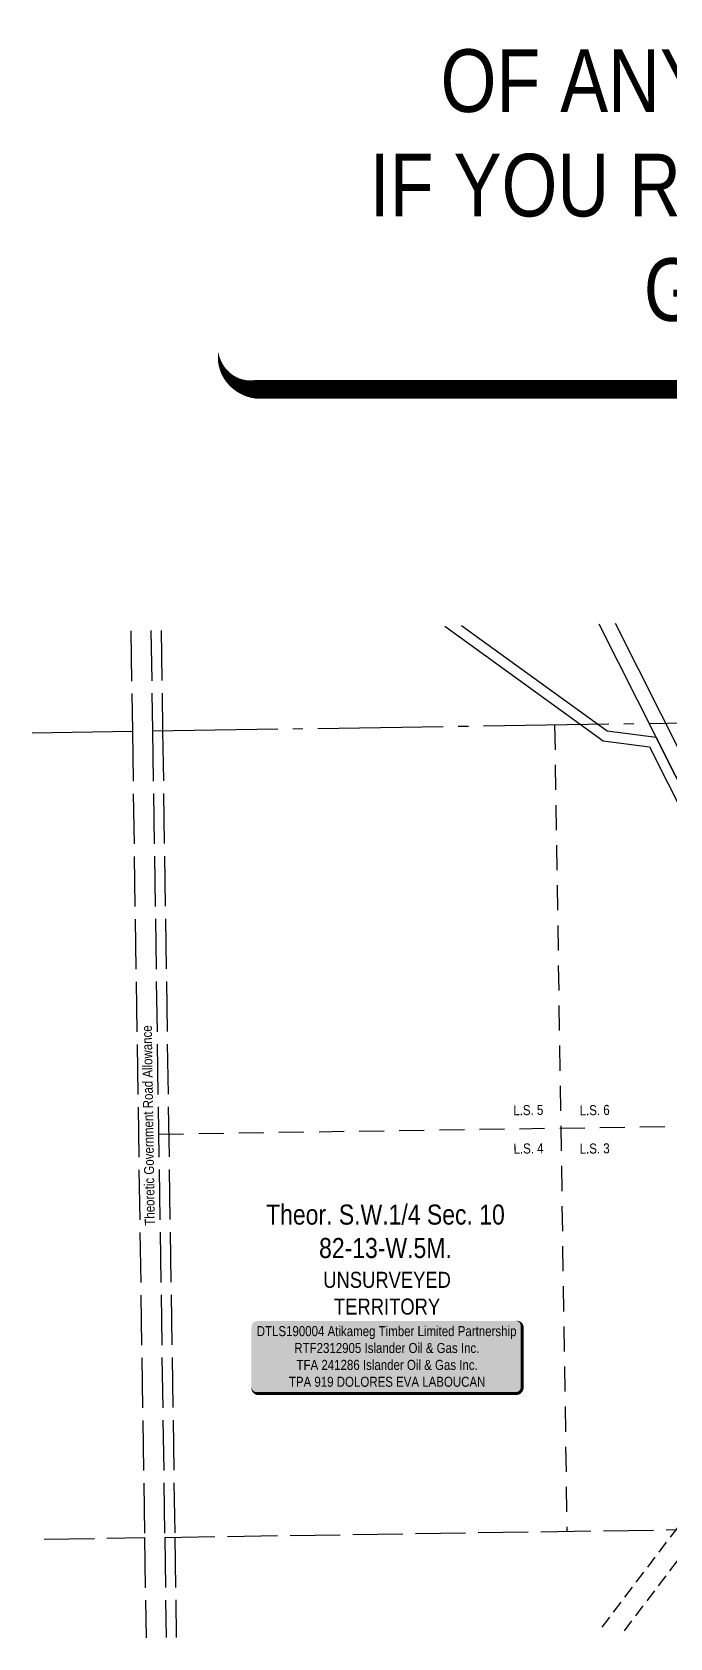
# Model space of a CAD drawing. Extents: x 563624 to 568820, y 6215995 to 6219051.
# Drawn here: x 564696 to 565332, y 6216167 to 6217768 of the extents above; entities that cross this region are included whole.
import ezdxf
from ezdxf.enums import TextEntityAlignment as Align

# ---------------------------------------------------------------- set-up
doc = ezdxf.new("R2010")
doc.units = 0
doc.header["$LTSCALE"] = 5
for name, pattern in [('foc-ACCESSROAD', [3.75, 2.5, -1.25]), ('foc-LSD', [8, 5, -3]), ('foc-QUARTERLINE', [33, 25, -3, 2, -3]), ('foc-UNSURVEYED', [12.5, 10, -2.5])]:
    doc.linetypes.add(name, pattern=pattern)
for name, color, linetype in [('C-AR', 13, 'foc-ACCESSROAD'), ('C-SYMBOL', 7, 'Continuous'), ('F-RW', 190, 'Continuous'), ('L-QSEC', 8, 'foc-QUARTERLINE'), ('L-ROAD-T', 7, 'Continuous'), ('L-SECLBL', 7, 'Continuous'), ('L-SECTION-LSD', 7, 'foc-LSD'), ('L-UNS-T', 3, 'Continuous'), ('L-USEC', 7, 'foc-UNSURVEYED')]:
    doc.layers.add(name, color=color, linetype=linetype)
doc.layers.add('DISCLAIMER', color=7, linetype='Continuous', plot=False)
doc.styles.add('100L', font='ARIALN.TTF', dxfattribs={"height": 11})
doc.styles.add('175L', font='ARIALN.TTF', dxfattribs={"height": 20})
doc.styles.add('80', font='ARIALN.TTF', dxfattribs={"height": 10})
doc.styles.add('80L', font='ARIALN.TTF', dxfattribs={"height": 10})

# ---------------------------------------------------------------- blocks, each defined once
blk = doc.blocks.new('*U27')
h = blk.add_hatch(color=255)
edge = h.paths.add_edge_path()
edge.add_line((-129, -37), (129, -37))
edge.add_arc((129, -31), 6, 270, 360)
edge.add_line((135, -31), (135, 29.5))
edge.add_arc((129, 29.5), 6, 0, 90)
edge.add_line((129, 35.5), (-129, 35.5))
edge.add_arc((-129, 29.5), 6, 90, 180)
edge.add_line((-135, 29.5), (-135, -31))
edge.add_arc((-129, -31), 6, 180, 270)
at = {"color": 44, "flags": 128}
blk.add_lwpolyline([(-129, -37, 3, 3, 0), (129, -37, 3, 3, 0.414214), (135, -31, 3, 3, 0), (135, 29.5, 3, 0, 0.414214), (129, 35.5, 0, 0, 0), (-129, 35.5, 0, 0, 0.414214), (-135, 29.5, 0, 0, 0), (-135, -31, 0, 3, 0.414214)], format="xyseb", close=True, dxfattribs=at)
at = {"color": 44, "style": '80'}
blk.add_attdef('ENTER_TEXT_001', (-36, -5), '', height=10, dxfattribs=at)
blk = doc.blocks.new('Disclaimer_Legal')
at = {"layer": 'DISCLAIMER', "color": 254, "flags": 128}
blk.add_lwpolyline([(-3612.9, -1104.6, 37.5, 37.5, 0), (4096.1, -1104.6, 37.5, 37.5, 0.414214), (4171.1, -1029.6, 37.5, 37.5, 0), (4171.1, 2078.7, 37.5, 0, 0.414214), (4096.1, 2153.7, 0, 0, 0), (-3612.9, 2153.7, 0, 0, 0.414214), (-3687.9, 2078.7, 0, 0, 0), (-3687.9, -1029.6, 0, 37.5, 0.414214)], format="xyseb", close=True, dxfattribs=at)
at = {"layer": 'DISCLAIMER', "color": 254, "insert": (241.6, 533.9), "char_height": 125, "width": 7717.568, "attachment_point": 5, "style": '80'}
blk.add_mtext('NOTICE TO THE CORPORATION, PERSON &/OR PERSONS REGARDING THIS COMPUTER AIDED DESIGN AND DRAFTING (CADD) FILES. ACCEPTANCE OF THE CADD DATA IS BASED ON THE FOLLOWING DISCLAIMER WHICH COVERS ALL CADD DATA RECIEVED FROM COMPASS GEOMATICS LTD.\\P{\\fArial Narrow|b1|i0|c0|p34;DISCLAIMER}\\PCOMPASS GEOMATICS LTD. MAKES NO REPRESENTATION OR WARRANTIES, EXPRESS OR IMPLIED, WITH RESPECT TO THE REUSE OF THE DATA PROVIDED HEREWITH, REGARDLESS OF ITS FORMAT OR THE MEANS OF ITS TRANSMISSION. THERE IS NO GUARANTEE OR REPRESENTATION TO THE USER AS TO THE ACCURACY, CURRENCY, SUITABILITY OR RELIABILITY OF THIS DATA FOR ANY PURPOSE. THE USER ACCEPTS THE DATA "AS IS", AND ASSUMES ALL RISKS ASSOCIATED WITH ITS USE. BY ACCEPTANCE OF THIS DATA, THE USER AGREES NOT TO TRANSMIT THIS DATA OR PROVIDE ACCESS OR ANY PART OF IT TO ANOTHER PARTY UNLESS THE USER SHALL INCLUDE WITH THE DATA A COPY OF THIS DISCLAIMER. COMPASS GEOMATICS LTD. ASSUMES NO RESPONSIBILITY FOR ACTUAL OR CONSEQUENTIAL DAMAGE AS A RESULT OF ANY USER\'S RELIANCE ON THIS DATA. THIS CADD FILE IS FOR ILLUSTRATION PURPOSES ONLY.\\PIF YOU REQUIRE MORE ACCURATE INFORMATION, PLEASE CONTACT DARCI ANGLEHART AT COMPASS GEOMATICS LTD. VIA EMAIL: darci.anglehart@compassgeomatics.ca OR CELL: 506-961-7292', dxfattribs=at)

msp = doc.modelspace()

# ---------------------------------------------------------------- linework, layer by layer
at = {"layer": 'C-AR', "flags": 128}
for points in [[(566528.101, 6216555.76), (566309.779, 6216450.744), (566199.83, 6216449.013), (566153.708, 6216419.404), (566100.362, 6216418.289), (566100.362, 6216438.284), (566040.39, 6216437.031), (566040.39, 6216417.035), (565913.939, 6216414.391), (565639.785, 6216461.238), (565523.045, 6216461.238, 0.21258022), (565453.24, 6216427.089), (565260.75, 6216173.71)], [(565286.145, 6216174.092), (565468.856, 6216414.598, -0.20987055), (565523.426, 6216441.247), (565638.089, 6216441.247), (565912.451, 6216394.365), (566024.907, 6216396.716), (566024.907, 6216376.721), (566084.88, 6216377.975), (566084.88, 6216397.97), (566159.763, 6216399.536), (566205.838, 6216429.114), (566314.486, 6216430.825), (566528.442, 6216533.741)]]:
    msp.add_lwpolyline(points, format="xyb", dxfattribs=at)
at = {"layer": 'L-QSEC'}
for p, q in [((564815.628, 6217071.409), (565583.006, 6217082.966)), ((564695.58, 6217069.599), (564795.523, 6217071.105))]:
    msp.add_line(p, q, dxfattribs=at)
at = {"layer": 'L-SECTION-LSD'}
for p, q in [((565216.661, 6217077.449), (565228.885, 6216273.195)), ((564821.702, 6216669.283), (566426.003, 6216693.44))]:
    msp.add_line(p, q, dxfattribs=at)
at = {"layer": 'L-USEC'}
for p, q in [((564794.013, 6217171.049), (564795.523, 6217071.105)), ((564814.119, 6217171.352), (564815.628, 6217071.408)), ((564824.176, 6217171.504), (564825.686, 6217071.56)), ((564795.523, 6217071.105), (564807.671, 6216266.854)), ((564815.628, 6217071.408), (564827.777, 6216267.158)), ((564825.686, 6217071.56), (564837.834, 6216267.31)), ((564827.777, 6216267.157), (565630.004, 6216279.234)), ((564707.727, 6216265.35), (564807.671, 6216266.854)), ((564807.671, 6216266.854), (564809.18, 6216166.912)), ((564827.777, 6216267.158), (564829.286, 6216167.214)), ((564837.834, 6216267.31), (564839.343, 6216167.366))]:
    msp.add_line(p, q, dxfattribs=at)

# ---------------------------------------------------------------- block references
at = {"xscale": 0.5, "yscale": 0.5, "zscale": 0.5}
msp.add_blockref('Disclaimer_Legal', (566725.187, 6217964.389), dxfattribs=at)
at = {"layer": 'L-SECLBL'}
ref = msp.add_blockref('*U27', (565049.281, 6216447.571), dxfattribs=dict(at, xscale=0.9995485000000001, yscale=0.9995485000000001, zscale=0.9995485000000001))
ref.add_attrib('ENTER_TEXT_001', 'DTLS190004 Atikameg Timber Limited Partnership', (564919.568, 6216467.824), dxfattribs={"layer": '0', "color": 44, "height": 9.99549, "style": '80'})
ref.add_attrib('ENTER_TEXT_002', 'RTF2312905 Islander Oil & Gas Inc.', (564957.034, 6216450.988), dxfattribs={"layer": '0', "color": 44, "height": 9.99549, "style": '80'})
ref.add_attrib('ENTER_TEXT_003', 'TFA 241286 Islander Oil & Gas Inc.', (564959.237, 6216434.151), dxfattribs={"layer": '0', "color": 44, "height": 9.99549, "style": '80'})
ref.add_attrib('ENTER_TEXT_004', 'TPA 919 DOLORES EVA LABOUCAN', (564951.621, 6216417.315), dxfattribs={"layer": '0', "color": 44, "height": 9.99549, "style": '80'})

# ---------------------------------------------------------------- texts
at = {"layer": 'C-SYMBOL', "color": 3, "insert": (565047.921, 6216599.041), "char_height": 19.99097, "width": 237.13245, "attachment_point": 2, "style": '175L'}
msp.add_mtext('Theor. S.W.1/4 Sec. 10\\P82-13-W.5M.', dxfattribs=at)
at = {"layer": 'L-ROAD-T', "style": '80L'}
msp.add_text('Theoretic Government Road Allowance', height=9.99549, rotation=90.887072, dxfattribs=at).set_placement((564811.474, 6216677.86), align=Align.MIDDLE_CENTER)
at = {"layer": 'L-UNS-T', "color": 3, "insert": (565049.544, 6216510.516), "char_height": 15.99278, "attachment_point": 5, "style": '80L'}
msp.add_mtext_dynamic_manual_height_columns('UNSURVEYED TERRITORY', width=126.35668, gutter_width=47.479, heights=[0], dxfattribs=at)

# ---------------------------------------------------------------- next in the draw order: texts
at = {"layer": 'L-SECTION-LSD', "attachment_point": 1, "rotation": 0.862688, "style": '100L', "bg_fill": 3, "box_fill_scale": 1.5, "bg_fill_color": 256, "bg_fill_transparency": 0}
for s, width, insert, char_height in [('\\pi1.75778;L.S. 5', 30.38742, (565173.585, 6216697.985), 9.99549), ('L.S. 6', 30.46937, (565241.514, 6216697.985), 9.9955), ('\\pi1.98511;L.S. 4', 30.52611, (565173.585, 6216659.718), 9.99549), ('L.S. 3', 30.3622, (565241.514, 6216659.718), 9.9955)]:
    msp.add_mtext_dynamic_manual_height_columns(s, width=width, gutter_width=54.975, heights=[0], dxfattribs=dict(at, insert=insert, char_height=char_height))

# ---------------------------------------------------------------- next in the draw order: linework, layer by layer
at = {"layer": 'F-RW', "flags": 128}
for points in [[(565107.082, 6217175.765), (565138.519, 6217153.191), (565265.102, 6217061.525), (565311.251, 6217055.513), (565348.141, 6216982.422), (565589.914, 6216807.248), (565821.773, 6216639.258), (565849.116, 6216634.844), (566022.692, 6216513.185), (566130.409, 6216436.3), (566386.387, 6216250.673), (566465.724, 6216191.85)], [(566482.173, 6216192.098), (566392.298, 6216258.734), (566136.247, 6216444.414), (566028.464, 6216521.346), (565852.974, 6216644.346), (565825.712, 6216648.747), (565595.779, 6216815.342), (565355.971, 6216989.092), (565317.79, 6217064.741), (565268.91, 6217071.109), (565144.365, 6217161.299), (565123.867, 6217176.017)], [(565260.588, 6217178.077), (565355.971, 6216989.092), (565827.652, 6216647.342), (566526.629, 6216650.851)], [(566526.397, 6216665.844), (565832.479, 6216662.359), (565367.716, 6216999.098), (565277.256, 6217178.328)]]:
    msp.add_lwpolyline(points, dxfattribs=at)

doc.saveas('drawing.dxf')
